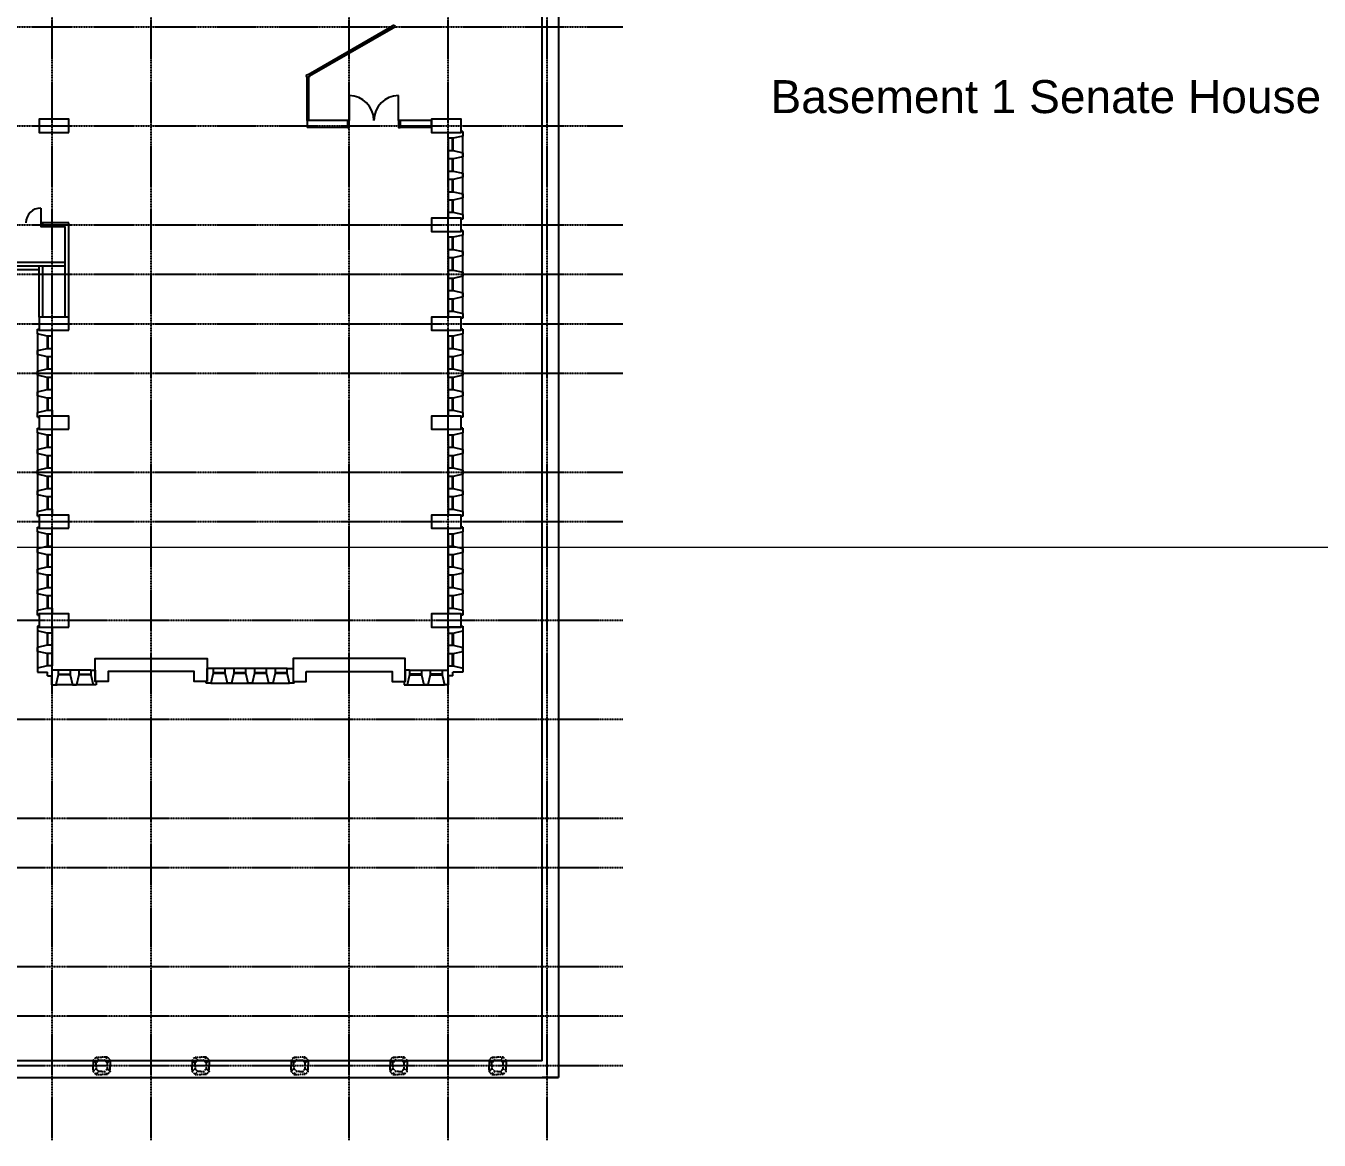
# Model space of a CAD drawing. Header units: millimetres. Extents: x -63292 to 85267, y -25390 to 107538.
# Drawn here: x 32667 to 71873, y -17978 to 15807 of the extents above; entities that cross this region are included whole.
import ezdxf

# ---------------------------------------------------------------- set-up
doc = ezdxf.new("R2010")
doc.units = ezdxf.units.MM
doc.linetypes.add('PCENTRE', pattern=[50.8, 31.75, -6.35, 6.35, -6.35])
doc.linetypes.add('PPHANTOM', pattern=[63.5, 31.75, -6.35, 6.35, -6.35, 6.35, -6.35])
for name, color, linetype in [('Boundaries_and_building_grids', 140, 'Continuous'), ('BRICK_WALLS_P4', 1, 'Continuous'), ('COLUMNS_P5', 3, 'Continuous'), ('DR', 8, 'Continuous'), ('SITE', 1, 'Continuous'), ('TEXT', 2, 'Continuous'), ('WA_EXT', 7, 'Continuous'), ('WN', 4, 'Continuous')]:
    doc.layers.add(name, color=color, linetype=linetype)
doc.styles.add('arial', font='arial.ttf')

msp = doc.modelspace()

# ---------------------------------------------------------------- linework, layer by layer
at = {"layer": 'Boundaries_and_building_grids', "color": 140, "linetype": 'PCENTRE', "lineweight": -3}
for p, q in [((33467, -17978), (33467, 67826)), ((36467, -17978), (36467, 67826)), ((42467, -17978), (42467, 67826)), ((45467, -17978), (45467, 67826)), ((48467, -17978), (48467, 67826)), ((-52891, 15776), (50767, 15776)), ((-52891, 12776), (50767, 12776)), ((-52891, 9776), (50767, 9776)), ((-52891, 8276), (50767, 8276)), ((-52891, 6776), (50767, 6776)), ((-52891, 5276), (50767, 5276)), ((-52891, 2276), (50767, 2276)), ((-52891, 776), (50767, 776)), ((50767, -2224), (-52891, -2224)), ((50767, -5224), (-52891, -5224)), ((50767, -8224), (-52891, -8224)), ((50767, -9724), (-52891, -9724)), ((50767, -12724), (-52891, -12724)), ((50767, -14224), (-52891, -14224)), ((50767, -15724), (-52891, -15724))]:
    msp.add_line(p, q, dxfattribs=at)
at = {"layer": 'BRICK_WALLS_P4', "linetype": 'Continuous'}
for p, q in [((41192, 12941), (41192, 12721)), ((42416, 12941), (41192, 12941)), ((42416, 12941), (42416, 12721)), ((44967, 12941), (44016, 12941)), ((44016, 12941), (44016, 12721)), ((44967, 12721), (44967, 12941)), ((42416, 12721), (41192, 12721)), ((44967, 12721), (44016, 12721)), ((33167, 9831), (33167, 9721)), ((33967, 9831), (33167, 9831)), ((33967, 6976), (33967, 9831)), ((33167, 9721), (33857, 9721)), ((33857, 6976), (33857, 9721)), ((32067, 8639), (33857, 8639)), ((32067, 8529), (33857, 8529)), ((32067, 8419), (33067, 8419)), ((33067, 6976), (33067, 8529)), ((33177, 6976), (33177, 8529)), ((33177, 6976), (33067, 6976)), ((33967, 6976), (33857, 6976))]:
    msp.add_line(p, q, dxfattribs=at)
at = {"layer": 'COLUMNS_P5', "color": 8, "linetype": 'PPHANTOM'}
for p, q in [((34709, -15552), (34795, -15466)), ((34709, -15552), (34709, -15724)), ((34795, -15638), (34709, -15552)), ((34795, -15466), (34967, -15466)), ((34881, -15552), (34795, -15466)), ((34881, -15552), (34795, -15638)), ((34795, -15724), (34795, -15638)), ((34881, -15552), (34967, -15552)), ((35139, -15466), (34967, -15466)), ((34967, -15552), (35053, -15552)), ((35053, -15552), (35139, -15466)), ((35139, -15638), (35053, -15552)), ((35226, -15552), (35139, -15466)), ((35139, -15638), (35226, -15552)), ((35139, -15724), (35139, -15638)), ((35226, -15552), (35226, -15724)), ((37709, -15552), (37795, -15466)), ((37795, -15638), (37709, -15552)), ((37709, -15552), (37709, -15724)), ((37795, -15466), (37967, -15466)), ((37881, -15552), (37795, -15466)), ((37881, -15552), (37795, -15638)), ((37795, -15724), (37795, -15638)), ((37881, -15552), (37967, -15552)), ((38139, -15466), (37967, -15466)), ((37967, -15552), (38053, -15552)), ((38053, -15552), (38139, -15466)), ((38139, -15638), (38053, -15552)), ((38226, -15552), (38139, -15466)), ((38139, -15638), (38226, -15552)), ((38139, -15724), (38139, -15638)), ((38226, -15552), (38226, -15724)), ((40709, -15552), (40795, -15466)), ((40795, -15638), (40709, -15552)), ((40709, -15552), (40709, -15724)), ((40881, -15552), (40795, -15466)), ((40795, -15466), (40967, -15466)), ((40881, -15552), (40795, -15638)), ((40795, -15724), (40795, -15638)), ((40881, -15552), (40967, -15552)), ((41139, -15466), (40967, -15466)), ((40967, -15552), (41053, -15552)), ((41053, -15552), (41139, -15466)), ((41139, -15638), (41053, -15552)), ((41226, -15552), (41139, -15466)), ((41139, -15638), (41226, -15552)), ((41139, -15724), (41139, -15638)), ((41226, -15552), (41226, -15724)), ((43709, -15552), (43795, -15466)), ((43709, -15552), (43709, -15724)), ((43795, -15638), (43709, -15552)), ((43795, -15466), (43967, -15466)), ((43881, -15552), (43795, -15466)), ((43881, -15552), (43795, -15638)), ((43795, -15724), (43795, -15638)), ((43881, -15552), (43967, -15552)), ((44139, -15466), (43967, -15466)), ((43967, -15552), (44053, -15552)), ((44053, -15552), (44139, -15466)), ((44139, -15638), (44053, -15552)), ((44226, -15552), (44139, -15466)), ((44139, -15638), (44226, -15552)), ((44139, -15724), (44139, -15638)), ((44226, -15552), (44226, -15724)), ((46709, -15552), (46795, -15466)), ((46795, -15638), (46709, -15552)), ((46709, -15552), (46709, -15724)), ((46795, -15466), (46967, -15466)), ((46881, -15552), (46795, -15466)), ((46881, -15552), (46795, -15638)), ((46795, -15724), (46795, -15638)), ((46881, -15552), (46967, -15552)), ((47139, -15466), (46967, -15466)), ((46967, -15552), (47053, -15552)), ((47053, -15552), (47139, -15466)), ((47139, -15638), (47053, -15552)), ((47226, -15552), (47139, -15466)), ((47139, -15638), (47226, -15552)), ((47139, -15724), (47139, -15638)), ((47226, -15552), (47226, -15724)), ((34709, -15897), (34709, -15724)), ((34795, -15810), (34709, -15897)), ((34709, -15897), (34795, -15983)), ((34795, -15724), (34795, -15810)), ((34795, -15810), (34881, -15897)), ((34881, -15897), (34795, -15983)), ((34795, -15983), (34967, -15983)), ((34967, -15897), (34881, -15897)), ((34967, -15897), (35053, -15897)), ((35139, -15983), (34967, -15983)), ((35053, -15897), (35139, -15810)), ((35053, -15897), (35139, -15983)), ((35139, -15810), (35139, -15724)), ((35139, -15810), (35226, -15897)), ((35226, -15897), (35139, -15983)), ((35226, -15897), (35226, -15724)), ((37709, -15897), (37709, -15724)), ((37795, -15810), (37709, -15897)), ((37709, -15897), (37795, -15983)), ((37795, -15724), (37795, -15810)), ((37795, -15810), (37881, -15897)), ((37881, -15897), (37795, -15983)), ((37795, -15983), (37967, -15983)), ((37967, -15897), (37881, -15897)), ((37967, -15897), (38053, -15897)), ((38139, -15983), (37967, -15983)), ((38053, -15897), (38139, -15810)), ((38053, -15897), (38139, -15983)), ((38139, -15810), (38139, -15724)), ((38139, -15810), (38226, -15897)), ((38226, -15897), (38139, -15983)), ((38226, -15897), (38226, -15724)), ((40709, -15897), (40709, -15724)), ((40795, -15810), (40709, -15897)), ((40709, -15897), (40795, -15983)), ((40795, -15724), (40795, -15810)), ((40795, -15810), (40881, -15897)), ((40881, -15897), (40795, -15983)), ((40795, -15983), (40967, -15983)), ((40967, -15897), (40881, -15897)), ((40967, -15897), (41053, -15897)), ((41139, -15983), (40967, -15983)), ((41053, -15897), (41139, -15810)), ((41053, -15897), (41139, -15983)), ((41139, -15810), (41139, -15724)), ((41139, -15810), (41226, -15897)), ((41226, -15897), (41139, -15983)), ((41226, -15897), (41226, -15724)), ((43709, -15897), (43709, -15724)), ((43795, -15810), (43709, -15897)), ((43709, -15897), (43795, -15983)), ((43795, -15724), (43795, -15810)), ((43795, -15810), (43881, -15897)), ((43881, -15897), (43795, -15983)), ((43795, -15983), (43967, -15983)), ((43967, -15897), (43881, -15897)), ((43967, -15897), (44053, -15897)), ((44139, -15983), (43967, -15983)), ((44053, -15897), (44139, -15810)), ((44053, -15897), (44139, -15983)), ((44139, -15810), (44139, -15724)), ((44139, -15810), (44226, -15897)), ((44226, -15897), (44139, -15983)), ((44226, -15897), (44226, -15724)), ((46709, -15897), (46709, -15724)), ((46795, -15810), (46709, -15897)), ((46709, -15897), (46795, -15983)), ((46795, -15724), (46795, -15810)), ((46795, -15810), (46881, -15897)), ((46881, -15897), (46795, -15983)), ((46795, -15983), (46967, -15983)), ((46967, -15897), (46881, -15897)), ((46967, -15897), (47053, -15897)), ((47139, -15983), (46967, -15983)), ((47053, -15897), (47139, -15810)), ((47053, -15897), (47139, -15983)), ((47139, -15810), (47139, -15724)), ((47139, -15810), (47226, -15897)), ((47226, -15897), (47139, -15983)), ((47226, -15897), (47226, -15724))]:
    msp.add_line(p, q, dxfattribs=at)
at = {"layer": 'COLUMNS_P5', "linetype": 'Continuous'}
for points in [[(33967, 12576), (33967, 12976), (33067, 12976), (33067, 12576), (33967, 12576)], [(45867, 12576), (45867, 12976), (44967, 12976), (44967, 12576), (45867, 12576)], [(45867, 9576), (45867, 9976), (44967, 9976), (44967, 9576), (45867, 9576)], [(33967, 6576), (33967, 6976), (33067, 6976), (33067, 6576), (33967, 6576)], [(45867, 6576), (45867, 6976), (44967, 6976), (44967, 6576), (45867, 6576)], [(33967, 3576), (33967, 3976), (33067, 3976), (33067, 3576), (33967, 3576)], [(45867, 3576), (45867, 3976), (44967, 3976), (44967, 3576), (45867, 3576)], [(33967, 576), (33967, 976), (33067, 976), (33067, 576), (33967, 576)], [(45867, 576), (45867, 976), (44967, 976), (44967, 576), (45867, 576)], [(33967, -2424), (33967, -2024), (33067, -2024), (33067, -2424), (33967, -2424)], [(45867, -2424), (45867, -2024), (44967, -2024), (44967, -2424), (45867, -2424)]]:
    msp.add_lwpolyline(points, dxfattribs=at)
for points in [[(38167, -4074), (37767, -4074), (37767, -3774), (35167, -3774), (35167, -4074), (34767, -4074), (34767, -3374), (38167, -3374)], [(41167, -3774), (43767, -3774), (43767, -4074), (44167, -4074), (44167, -3374), (40767, -3374), (40767, -4074), (41167, -4074)]]:
    msp.add_lwpolyline(points, close=True, dxfattribs=at)
at = {"layer": 'DR', "linetype": 'Continuous'}
for p, q in [((42466, 13691), (42466, 12941)), ((43966, 12941), (43966, 13691)), ((33117, 10281), (33117, 9831))]:
    msp.add_line(p, q, dxfattribs=at)
for points in [[(42416, 12941), (42416, 12721), (42466, 12721), (42466, 12941), (42416, 12941)], [(43966, 12941), (43966, 12721), (44016, 12721), (44016, 12941), (43966, 12941)], [(33167, 9721), (33167, 9831), (33117, 9831), (33117, 9721), (33167, 9721)]]:
    msp.add_lwpolyline(points, dxfattribs=at)
for centre, radius, start, end in [((42466, 12941), 750, 0, 90), ((43966, 12941), 750, 90, 180), ((33117, 9831), 450, 90, 180)]:
    msp.add_arc(centre, radius, start, end, dxfattribs=at)
at = {"layer": 'SITE', "linetype": 'Continuous', "lineweight": -3}
for p, q in [((48317, -15574), (48317, 18926)), ((48817, 18426), (48817, -16074)), ((48317, -15574), (21617, -15574)), ((21117, -16074), (48817, -16074)), ((48817, -16074), (48317, -16074))]:
    msp.add_line(p, q, dxfattribs=at)
at = {"layer": 'WA_EXT', "linetype": 'Continuous'}
for p, q in [((45467, 12397), (45467, 12576)), ((45917, 12607), (45867, 12607)), ((45917, 12607), (45917, 12465)), ((45617, 12397), (45467, 12397)), ((45917, 12465), (45617, 12397)), ((45467, 12029), (45617, 12029)), ((45617, 11772), (45467, 11772)), ((45617, 12029), (45917, 11961)), ((45917, 11840), (45617, 11772)), ((45917, 11961), (45917, 11840)), ((45467, 11404), (45617, 11404)), ((45617, 11404), (45917, 11336)), ((45617, 11147), (45467, 11147)), ((45917, 11215), (45617, 11147)), ((45917, 11336), (45917, 11215)), ((45467, 10779), (45617, 10779)), ((45617, 10779), (45917, 10711)), ((45917, 10590), (45617, 10522)), ((45917, 10711), (45917, 10590)), ((45617, 10522), (45467, 10522)), ((45467, 10154), (45617, 10154)), ((45467, 10154), (45467, 9976)), ((45867, 9976), (45467, 9976)), ((45617, 10154), (45917, 10086)), ((45867, 9944), (45867, 9976)), ((45917, 9944), (45867, 9944)), ((45917, 10086), (45917, 9944)), ((45467, 9397), (45467, 9576)), ((45917, 9465), (45617, 9397)), ((45917, 9607), (45867, 9607)), ((45917, 9607), (45917, 9465)), ((45617, 9397), (45467, 9397)), ((45467, 9029), (45617, 9029)), ((45617, 9029), (45917, 8961)), ((45617, 8772), (45467, 8772)), ((45917, 8840), (45617, 8772)), ((45917, 8961), (45917, 8840)), ((45467, 8404), (45617, 8404)), ((45617, 8404), (45917, 8336)), ((45917, 8336), (45917, 8215)), ((45617, 8147), (45467, 8147)), ((45917, 8215), (45617, 8147)), ((45467, 7779), (45617, 7779)), ((45617, 7522), (45467, 7522)), ((45617, 7779), (45917, 7711)), ((45917, 7590), (45617, 7522)), ((45917, 7711), (45917, 7590)), ((45467, 7154), (45617, 7154)), ((45467, 7154), (45467, 6976)), ((45617, 7154), (45917, 7086)), ((45917, 7086), (45917, 6944)), ((45867, 6976), (45467, 6976)), ((45867, 6944), (45867, 6976)), ((45917, 6944), (45867, 6944)), ((33017, 6607), (33067, 6607)), ((33017, 6465), (33017, 6607)), ((33317, 6397), (33017, 6465)), ((33067, 6607), (33067, 6576)), ((33067, 6576), (33467, 6576)), ((33467, 6397), (33317, 6397)), ((33467, 6397), (33467, 6576)), ((45467, 6397), (45467, 6576)), ((45617, 6397), (45467, 6397)), ((45917, 6465), (45617, 6397)), ((45917, 6607), (45867, 6607)), ((45917, 6607), (45917, 6465)), ((33017, 5961), (33317, 6029)), ((33017, 5840), (33017, 5961)), ((33317, 6029), (33467, 6029)), ((33467, 5772), (33467, 6029)), ((45467, 6029), (45617, 6029)), ((45617, 6029), (45917, 5961)), ((45917, 5961), (45917, 5840)), ((33317, 5772), (33017, 5840)), ((33467, 5772), (33317, 5772)), ((45617, 5772), (45467, 5772)), ((45917, 5840), (45617, 5772)), ((33017, 5336), (33317, 5404)), ((33017, 5215), (33017, 5336)), ((33317, 5147), (33017, 5215)), ((33317, 5404), (33467, 5404)), ((33467, 5147), (33317, 5147)), ((33467, 5147), (33467, 5404)), ((45467, 5404), (45617, 5404)), ((45617, 5147), (45467, 5147)), ((45617, 5404), (45917, 5336)), ((45917, 5215), (45617, 5147)), ((45917, 5336), (45917, 5215)), ((33017, 4711), (33317, 4779)), ((33017, 4590), (33017, 4711)), ((33317, 4779), (33467, 4779)), ((33467, 4522), (33467, 4779)), ((45467, 4779), (45617, 4779)), ((45617, 4779), (45917, 4711)), ((45917, 4711), (45917, 4590)), ((33317, 4522), (33017, 4590)), ((33467, 4522), (33317, 4522)), ((45617, 4522), (45467, 4522)), ((45917, 4590), (45617, 4522)), ((33017, 4086), (33317, 4154)), ((33017, 3944), (33017, 4086)), ((33017, 3944), (33067, 3944)), ((33317, 4154), (33467, 4154)), ((33467, 4154), (33467, 3976)), ((45467, 4154), (45617, 4154)), ((45467, 4154), (45467, 3976)), ((45867, 3976), (45467, 3976)), ((45617, 4154), (45917, 4086)), ((45867, 3944), (45867, 3976)), ((45917, 3944), (45867, 3944)), ((45917, 4086), (45917, 3944)), ((33017, 3607), (33067, 3607)), ((33017, 3465), (33017, 3607)), ((33067, 3607), (33067, 3576)), ((33067, 3576), (33467, 3576)), ((33467, 3397), (33467, 3576)), ((45467, 3397), (45467, 3576)), ((45917, 3607), (45867, 3607)), ((45917, 3607), (45917, 3465)), ((33317, 3397), (33017, 3465)), ((33467, 3397), (33317, 3397)), ((45617, 3397), (45467, 3397)), ((45917, 3465), (45617, 3397)), ((33017, 2961), (33317, 3029)), ((33017, 2840), (33017, 2961)), ((33317, 2772), (33017, 2840)), ((33317, 3029), (33467, 3029)), ((33467, 2772), (33317, 2772)), ((33467, 2772), (33467, 3029)), ((45467, 3029), (45617, 3029)), ((45617, 2772), (45467, 2772)), ((45617, 3029), (45917, 2961)), ((45917, 2840), (45617, 2772)), ((45917, 2961), (45917, 2840)), ((33017, 2336), (33317, 2404)), ((33317, 2404), (33467, 2404)), ((33467, 2147), (33467, 2404)), ((45467, 2404), (45617, 2404)), ((45617, 2404), (45917, 2336)), ((33017, 2215), (33017, 2336)), ((33317, 2147), (33017, 2215)), ((33467, 2147), (33317, 2147)), ((45617, 2147), (45467, 2147)), ((45917, 2215), (45617, 2147)), ((45917, 2336), (45917, 2215)), ((33017, 1711), (33317, 1779)), ((33017, 1590), (33017, 1711)), ((33317, 1522), (33017, 1590)), ((33317, 1779), (33467, 1779)), ((33467, 1522), (33467, 1779)), ((45467, 1779), (45617, 1779)), ((45617, 1779), (45917, 1711)), ((45917, 1590), (45617, 1522)), ((45917, 1711), (45917, 1590)), ((33467, 1522), (33317, 1522)), ((45617, 1522), (45467, 1522)), ((33017, 1086), (33317, 1154)), ((33017, 944), (33017, 1086)), ((33017, 944), (33067, 944)), ((33317, 1154), (33467, 1154)), ((33467, 1154), (33467, 976)), ((45467, 1154), (45617, 1154)), ((45467, 1154), (45467, 976)), ((45867, 976), (45467, 976)), ((45617, 1154), (45917, 1086)), ((45867, 944), (45867, 976)), ((45917, 944), (45867, 944)), ((45917, 1086), (45917, 944)), ((33017, 607), (33067, 607)), ((33017, 465), (33017, 607)), ((33317, 397), (33017, 465)), ((33067, 607), (33067, 576)), ((33067, 576), (33467, 576)), ((33467, 397), (33317, 397)), ((33467, 397), (33467, 576)), ((45467, 397), (45467, 576)), ((45617, 397), (45467, 397)), ((45917, 465), (45617, 397)), ((45917, 607), (45867, 607)), ((45917, 607), (45917, 465)), ((33017, -39), (33317, 29)), ((33317, 29), (33467, 29)), ((33467, -228), (33467, 29)), ((45467, 29), (45617, 29)), ((45617, 29), (45917, -39)), ((33017, -160), (33017, -39)), ((33317, -228), (33017, -160)), ((33467, -228), (33317, -228)), ((45617, -228), (45467, -228)), ((45917, -160), (45617, -228)), ((45917, -39), (45917, -160)), ((33017, -664), (33317, -596)), ((33017, -785), (33017, -664)), ((33317, -596), (33467, -596)), ((33467, -853), (33467, -596)), ((45467, -596), (45617, -596)), ((45617, -596), (45917, -664)), ((45917, -664), (45917, -785)), ((33317, -853), (33017, -785)), ((33467, -853), (33317, -853)), ((45617, -853), (45467, -853)), ((45917, -785), (45617, -853)), ((33017, -1289), (33317, -1221)), ((33017, -1410), (33017, -1289)), ((33317, -1478), (33017, -1410)), ((33317, -1221), (33467, -1221)), ((33467, -1478), (33317, -1478)), ((33467, -1478), (33467, -1221)), ((45467, -1221), (45617, -1221)), ((45617, -1478), (45467, -1478)), ((45617, -1221), (45917, -1289)), ((45917, -1410), (45617, -1478)), ((45917, -1289), (45917, -1410)), ((33017, -1914), (33317, -1846)), ((33017, -2056), (33017, -1914)), ((33317, -1846), (33467, -1846)), ((33467, -1846), (33467, -2024)), ((45467, -1846), (45617, -1846)), ((45467, -1846), (45467, -2024)), ((45617, -1846), (45917, -1914)), ((45917, -1914), (45917, -2056)), ((33017, -2056), (33067, -2056)), ((45867, -2024), (45467, -2024)), ((45867, -2056), (45867, -2024)), ((45917, -2056), (45867, -2056)), ((33017, -2393), (33017, -2535)), ((33067, -2393), (33017, -2393)), ((33317, -2603), (33017, -2535)), ((33467, -2603), (33317, -2603)), ((33467, -2424), (33467, -2603)), ((45467, -2424), (45467, -2603)), ((45467, -2603), (45617, -2603)), ((45617, -2603), (45917, -2535)), ((45867, -2393), (45917, -2393)), ((45917, -2393), (45917, -2535)), ((33317, -2971), (33017, -3039)), ((33017, -3160), (33017, -3039)), ((33467, -2971), (33317, -2971)), ((33467, -2971), (33467, -3228)), ((45467, -2971), (45467, -3228)), ((45467, -2971), (45617, -2971)), ((45617, -2971), (45917, -3039)), ((45917, -3160), (45917, -3039)), ((33317, -3228), (33017, -3160)), ((33467, -3228), (33317, -3228)), ((45467, -3228), (45617, -3228)), ((45617, -3228), (45917, -3160)), ((33317, -3596), (33017, -3664)), ((33017, -3664), (33017, -3785)), ((33017, -3785), (33324, -3785)), ((33467, -3596), (33317, -3596)), ((33324, -3897), (33324, -3785)), ((33324, -3897), (33457, -3897)), ((33457, -4174), (33457, -3897)), ((33467, -3724), (33467, -3596)), ((33646, -3724), (33467, -3724)), ((33646, -3874), (33578, -4174)), ((33646, -3724), (33646, -3874)), ((34271, -3724), (34014, -3724)), ((34014, -3724), (34014, -3874)), ((34014, -3874), (34082, -4174)), ((34271, -3874), (34203, -4174)), ((34271, -3724), (34271, -3874)), ((34639, -3724), (34639, -3874)), ((34639, -3724), (34767, -3724)), ((34639, -3874), (34707, -4174)), ((34767, -3724), (34767, -4074)), ((38167, -4074), (38167, -3674)), ((38346, -3674), (38167, -3674)), ((38346, -3824), (38278, -4124)), ((38346, -3674), (38346, -3824)), ((38714, -3824), (38714, -3674)), ((38971, -3674), (38714, -3674)), ((38782, -4124), (38714, -3824)), ((38971, -3824), (38903, -4124)), ((38971, -3674), (38971, -3824)), ((39339, -3824), (39339, -3674)), ((39596, -3674), (39339, -3674)), ((39407, -4124), (39339, -3824)), ((39596, -3824), (39528, -4124)), ((39596, -3674), (39596, -3824)), ((39964, -3824), (39964, -3674)), ((40221, -3674), (39964, -3674)), ((40032, -4124), (39964, -3824)), ((40221, -3824), (40153, -4124)), ((40221, -3674), (40221, -3824)), ((40589, -3674), (40767, -3674)), ((40589, -3824), (40589, -3674)), ((40657, -4124), (40589, -3824)), ((44167, -3724), (44167, -4074)), ((44296, -3724), (44167, -3724)), ((44296, -3874), (44228, -4174)), ((44296, -3724), (44296, -3874)), ((44664, -3724), (44921, -3724)), ((44664, -3724), (44664, -3874)), ((44664, -3874), (44732, -4174)), ((44921, -3874), (44853, -4174)), ((44921, -3724), (44921, -3874)), ((45289, -3724), (45289, -3874)), ((45289, -3724), (45467, -3724)), ((45289, -3874), (45357, -4174)), ((45467, -3724), (45467, -3596)), ((45467, -3596), (45617, -3596)), ((45478, -4174), (45478, -3897)), ((45610, -3897), (45478, -3897)), ((45610, -3897), (45610, -3785)), ((45917, -3785), (45610, -3785)), ((45617, -3596), (45917, -3664)), ((45917, -3664), (45917, -3785)), ((33457, -4174), (33617, -4174)), ((34082, -4174), (34203, -4174)), ((34799, -4174), (34707, -4174)), ((34799, -4074), (34767, -4074)), ((34799, -4074), (34799, -4174)), ((38136, -4124), (38136, -4074)), ((38136, -4074), (38167, -4074)), ((38278, -4124), (38136, -4124)), ((38903, -4124), (38782, -4124)), ((39528, -4124), (39407, -4124)), ((40153, -4124), (40032, -4124)), ((40799, -4124), (40657, -4124)), ((40799, -4124), (40799, -4074)), ((44136, -4074), (44136, -4174)), ((44136, -4074), (44167, -4074)), ((44136, -4174), (44228, -4174)), ((44853, -4174), (44732, -4174)), ((45478, -4174), (45317, -4174))]:
    msp.add_line(p, q, dxfattribs=at)
at = {"layer": 'WA_EXT', "color": 3, "linetype": 'Continuous', "lineweight": 0}
msp.add_xline((0, 0), (1, 0), dxfattribs=at)
at = {"layer": 'WA_EXT', "linetype": 'Continuous'}
for points in [[(45467, 12576), (45867, 12576), (45867, 12607)], [(45467, 9576), (45867, 9576), (45867, 9607)], [(45467, 6576), (45867, 6576), (45867, 6607)], [(33467, 3976), (33067, 3976), (33067, 3944)], [(45467, 3576), (45867, 3576), (45867, 3607)], [(33467, 976), (33067, 976), (33067, 944)], [(45467, 576), (45867, 576), (45867, 607)], [(33467, -2024), (33067, -2024), (33067, -2056)], [(33067, -2393), (33067, -2424), (33467, -2424)], [(45867, -2393), (45867, -2424), (45467, -2424)], [(40767, -3674), (40767, -4074), (40799, -4074)]]:
    msp.add_lwpolyline(points, dxfattribs=at)
at = {"layer": 'WN', "linetype": 'Continuous'}
for p, q in [((41238, 14331), (43773, 15793)), ((41265, 14289), (43797, 15749)), ((41192, 12941), (41192, 14252)), ((41242, 12941), (41242, 14249)), ((45467, 12397), (45467, 10154)), ((45597, 12029), (45597, 12397)), ((45617, 12029), (45617, 12397)), ((45917, 10086), (45917, 12465)), ((45467, 11772), (45467, 11404)), ((45597, 11404), (45597, 11772)), ((45617, 11404), (45617, 11772)), ((45467, 11147), (45467, 10779)), ((45597, 10779), (45597, 11147)), ((45617, 10779), (45617, 11147)), ((45467, 10522), (45467, 10154)), ((45597, 10154), (45597, 10522)), ((45617, 10154), (45617, 10522)), ((45917, 7086), (45917, 9465)), ((45467, 9397), (45467, 7154)), ((45597, 9029), (45597, 9397)), ((45617, 9029), (45617, 9397)), ((45467, 8772), (45467, 8404)), ((45597, 8404), (45597, 8772)), ((45617, 8404), (45617, 8772)), ((45467, 8147), (45467, 7779)), ((45597, 7779), (45597, 8147)), ((45617, 7779), (45617, 8147)), ((45467, 7522), (45467, 7154)), ((45597, 7154), (45597, 7522)), ((45617, 7154), (45617, 7522)), ((33017, 6465), (33017, 4086)), ((33317, 6397), (33317, 6029)), ((33337, 6397), (33337, 6029)), ((33467, 4154), (33467, 6397)), ((33467, 6029), (33467, 6397)), ((45467, 6397), (45467, 4154)), ((45597, 6029), (45597, 6397)), ((45617, 6029), (45617, 6397)), ((45917, 4086), (45917, 6465)), ((33317, 5772), (33317, 5404)), ((33337, 5772), (33337, 5404)), ((33467, 5404), (33467, 5772)), ((45467, 5772), (45467, 5404)), ((45597, 5404), (45597, 5772)), ((45617, 5404), (45617, 5772)), ((33317, 5147), (33317, 4779)), ((33337, 5147), (33337, 4779)), ((33467, 4779), (33467, 5147)), ((45467, 5147), (45467, 4779)), ((45597, 4779), (45597, 5147)), ((45617, 4779), (45617, 5147)), ((33317, 4522), (33317, 4154)), ((33337, 4522), (33337, 4154)), ((45467, 4522), (45467, 4154)), ((45597, 4154), (45597, 4522)), ((45617, 4154), (45617, 4522)), ((33017, 3465), (33017, 1086)), ((33317, 3397), (33317, 3029)), ((33337, 3397), (33337, 3029)), ((33467, 1154), (33467, 3397)), ((33467, 3029), (33467, 3397)), ((45467, 3397), (45467, 1154)), ((45597, 3029), (45597, 3397)), ((45617, 3029), (45617, 3397)), ((45917, 1086), (45917, 3465)), ((33317, 2772), (33317, 2404)), ((33337, 2772), (33337, 2404)), ((33467, 2404), (33467, 2772)), ((45467, 2772), (45467, 2404)), ((45597, 2404), (45597, 2772)), ((45617, 2404), (45617, 2772)), ((33317, 2147), (33317, 1779)), ((33337, 2147), (33337, 1779)), ((33467, 1779), (33467, 2147)), ((45467, 2147), (45467, 1779)), ((45597, 1779), (45597, 2147)), ((45617, 1779), (45617, 2147)), ((33317, 1522), (33317, 1154)), ((33337, 1522), (33337, 1154)), ((45467, 1522), (45467, 1154)), ((45597, 1154), (45597, 1522)), ((45617, 1154), (45617, 1522)), ((33017, 465), (33017, -1914)), ((33317, 397), (33317, 29)), ((33337, 397), (33337, 29)), ((33467, -1846), (33467, 397)), ((33467, 29), (33467, 397)), ((45467, 397), (45467, -1846)), ((45597, 29), (45597, 397)), ((45617, 29), (45617, 397)), ((45917, -1914), (45917, 465)), ((33317, -228), (33317, -596)), ((33337, -228), (33337, -596)), ((33467, -596), (33467, -228)), ((45467, -228), (45467, -596)), ((45597, -596), (45597, -228)), ((45617, -596), (45617, -228)), ((33317, -853), (33317, -1221)), ((33337, -853), (33337, -1221)), ((33467, -1221), (33467, -853)), ((45467, -853), (45467, -1221)), ((45597, -1221), (45597, -853)), ((45617, -1221), (45617, -853)), ((33317, -1478), (33317, -1846)), ((33337, -1478), (33337, -1846)), ((45467, -1478), (45467, -1846)), ((45597, -1846), (45597, -1478)), ((45617, -1846), (45617, -1478)), ((33017, -2535), (33017, -3664)), ((33317, -2603), (33317, -2971)), ((33337, -2971), (33337, -2603)), ((33467, -2603), (33467, -2971)), ((45467, -2603), (45467, -2971)), ((45597, -2971), (45597, -2603)), ((45617, -2603), (45617, -2971)), ((45917, -2535), (45917, -3664)), ((33317, -3228), (33317, -3596)), ((33337, -3596), (33337, -3228)), ((33467, -3228), (33467, -3596)), ((45467, -3228), (45467, -3596)), ((45597, -3596), (45597, -3228)), ((45617, -3228), (45617, -3596)), ((34014, -3724), (33646, -3724)), ((33646, -3854), (34014, -3854)), ((34014, -3874), (33646, -3874)), ((34639, -3724), (34271, -3724)), ((34271, -3854), (34639, -3854)), ((34639, -3874), (34271, -3874)), ((40589, -3674), (38346, -3674)), ((38714, -3674), (38346, -3674)), ((38346, -3804), (38714, -3804)), ((38346, -3824), (38714, -3824)), ((39339, -3674), (38971, -3674)), ((38971, -3804), (39339, -3804)), ((38971, -3824), (39339, -3824)), ((39964, -3674), (39596, -3674)), ((39596, -3804), (39964, -3804)), ((39596, -3824), (39964, -3824)), ((40221, -3804), (40589, -3804)), ((40221, -3824), (40589, -3824)), ((44296, -3724), (44664, -3724)), ((44664, -3854), (44296, -3854)), ((44296, -3874), (44664, -3874)), ((44921, -3724), (45289, -3724)), ((45289, -3854), (44921, -3854)), ((44921, -3874), (45289, -3874)), ((34707, -4174), (33578, -4174)), ((38278, -4124), (40657, -4124)), ((44228, -4174), (45357, -4174))]:
    msp.add_line(p, q, dxfattribs=at)
for centre, radius in [((43815, 15788), 42.4), ((41219, 14289), 45.8)]:
    msp.add_circle(centre, radius, dxfattribs=at)

# ---------------------------------------------------------------- texts
at = {"layer": 'TEXT', "linetype": 'Continuous', "style": 'arial'}
msp.add_text('Basement 1 Senate House', height=1000, dxfattribs=at).set_placement((55240, 13161))

doc.saveas('drawing.dxf')
